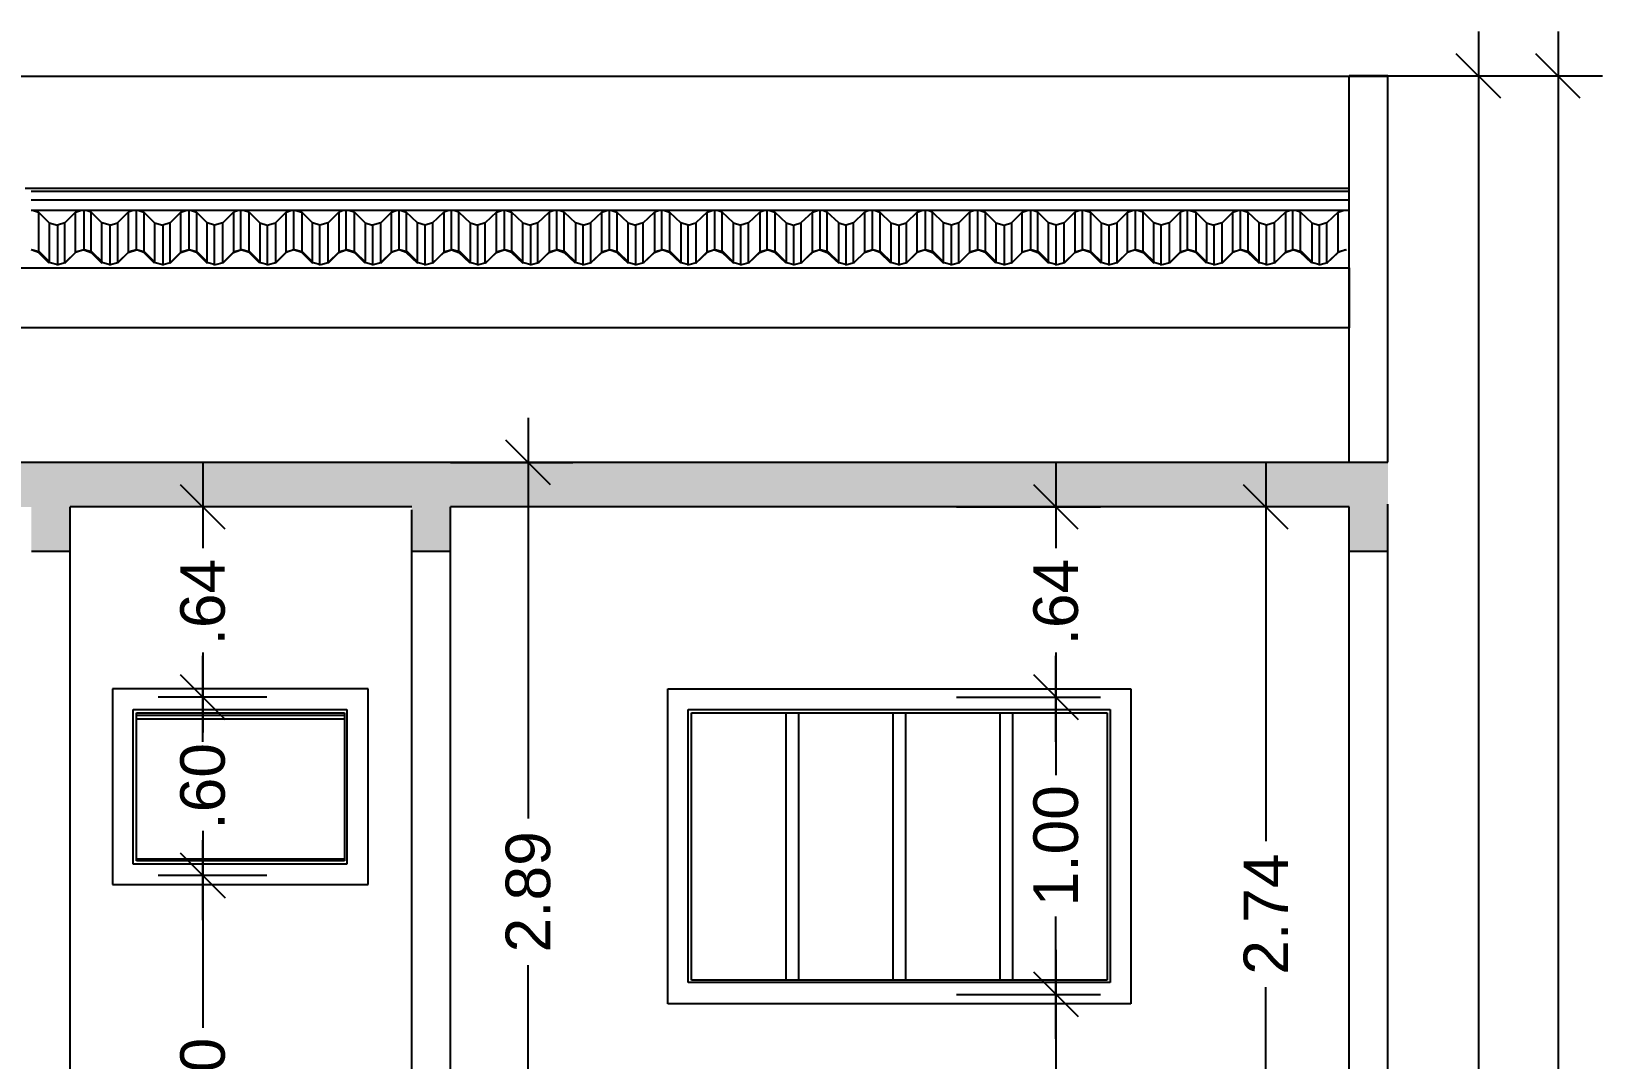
# Model space of a CAD drawing. Extents: x -120 to 1117, y 5 to 675.
# Drawn here: x 118.31 to 123.6, y 95.09 to 98.54 of the extents above; entities that cross this region are included whole.
import ezdxf

# ---------------------------------------------------------------- set-up
doc = ezdxf.new("R2010")
doc.units = 0
doc.header["$MEASUREMENT"] = 0
doc.layers.get('0').update_dxf_attribs({"linetype": 'CONTINUOUS'})
doc.layers.get('DEFPOINTS').update_dxf_attribs({"linetype": 'CONTINUOUS'})
for name, color, linetype in [('cota', 1, 'CONTINUOUS'), ('ESTRUT', 7, 'CONTINUOUS'), ('LINVISTA', 4, 'CONTINUOUS'), ('MOBIL', 7, 'CONTINUOUS'), ('parede', 2, 'CONTINUOUS')]:
    doc.layers.add(name, color=color, linetype=linetype)
doc.styles.get("Standard").update_dxf_attribs({"font": 'arial.ttf'})
doc.dimstyles.new('cotass', dxfattribs={"dimtxt": 0.15, "dimasz": 0.15, "dimexe": 0.15, "dimexo": 0, "dimgap": 0.05, "dimtad": 0, "dimzin": 4, "dimdsep": 46, "dimtxsty": 'Standard', "dimblk": 'OBLIQUE', "dimcen": 0, "dimdle": 0.15, "dimclrd": 256, "dimclrt": 4, "dimadec": 0, "dimazin": 1, "dimtfac": 1, "dimtix": 1, "dimtofl": 0, "dimtmove": 0, "dimatfit": 3, "dimldrblk": 'OPEN30', "dimfxl": 0, "dimtolj": 1, "dimtzin": 0, "dimlwd": -1, "dimarcsym": 0})

# ---------------------------------------------------------------- blocks, each defined once
blk = doc.blocks.new('_Oblique')
at = {"color": 0, "linetype": 'ByBlock', "lineweight": -2}
blk.add_line((-0.5, -0.5), (0.5, 0.5), dxfattribs=at)
blk = doc.blocks.new('*D715')
at = {"layer": 'cota', "transparency": 16777216}
for p, q in [((122.4664, 97.0922), (122.4664, 95.818)), ((122.4664, 94.0522), (122.4664, 95.3264))]:
    blk.add_line(p, q, dxfattribs=at)
at = {"layer": 'cota', "color": 0, "lineweight": -2, "transparency": 16777216}
for p, q in [((122.7473, 96.9422), (122.3164, 96.9422)), ((122.7473, 94.2022), (122.3164, 94.2022))]:
    blk.add_line(p, q, dxfattribs=at)
at = {"layer": 'DEFPOINTS', "color": 0, "transparency": 16777216}
for p in [(122.4664, 96.9422), (122.7473, 96.9422), (122.7473, 94.2022)]:
    blk.add_point(p, dxfattribs=at)
at = {"layer": 'cota', "transparency": 16777216, "xscale": 0.15, "yscale": 0.15, "zscale": 0.15}
for p, rotation in [((122.4664, 96.9422), 90), ((122.4664, 94.2022), 270)]:
    blk.add_blockref('_Oblique', p, dxfattribs=dict(at, rotation=rotation))
at = {"layer": 'cota', "color": 4, "transparency": 16777216, "insert": (122.4664, 95.5722), "char_height": 0.15, "attachment_point": 5, "rotation": 90}
blk.add_mtext('\\A1;2.74', dxfattribs=at)
blk = doc.blocks.new('_Open30')
at = {"color": 0, "linetype": 'ByBlock', "lineweight": -2}
for p, q in [((-1, 0.268), (0, 0)), ((0, 0), (-1, -0.268)), ((0, 0), (-1, 0))]:
    blk.add_line(p, q, dxfattribs=at)
blk = doc.blocks.new('*D716')
at = {"layer": 'cota', "transparency": 16777216}
for p, q in [((121.7601, 95.4522), (121.7601, 94.9897)), ((121.7601, 94.0522), (121.7601, 94.5147))]:
    blk.add_line(p, q, dxfattribs=at)
at = {"layer": 'cota', "color": 0, "lineweight": -2, "transparency": 16777216}
for p, q in [((121.4252, 95.3022), (121.9101, 95.3022)), ((121.4252, 94.2022), (121.9101, 94.2022))]:
    blk.add_line(p, q, dxfattribs=at)
at = {"layer": 'DEFPOINTS', "color": 0, "transparency": 16777216}
for p in [(121.4252, 95.3022), (121.7601, 95.3022), (121.4252, 94.2022)]:
    blk.add_point(p, dxfattribs=at)
at = {"layer": 'cota', "transparency": 16777216, "xscale": 0.15, "yscale": 0.15, "zscale": 0.15}
for p, rotation in [((121.7601, 95.3022), 90), ((121.7601, 94.2022), 270)]:
    blk.add_blockref('_Oblique', p, dxfattribs=dict(at, rotation=rotation))
at = {"layer": 'cota', "color": 4, "transparency": 16777216, "insert": (121.7601, 94.7522), "char_height": 0.15, "attachment_point": 5, "rotation": 90}
blk.add_mtext('\\A1;1.10', dxfattribs=at)
blk = doc.blocks.new('*D717')
at = {"layer": 'cota', "transparency": 16777216}
for p, q in [((121.7601, 96.4522), (121.7601, 96.0397)), ((121.7601, 95.1522), (121.7601, 95.5647))]:
    blk.add_line(p, q, dxfattribs=at)
at = {"layer": 'cota', "color": 0, "lineweight": -2, "transparency": 16777216}
for p, q in [((121.4252, 96.3022), (121.9101, 96.3022)), ((121.4252, 95.3022), (121.9101, 95.3022))]:
    blk.add_line(p, q, dxfattribs=at)
at = {"layer": 'DEFPOINTS', "color": 0, "transparency": 16777216}
for p in [(121.4252, 96.3022), (121.7601, 96.3022), (121.4252, 95.3022)]:
    blk.add_point(p, dxfattribs=at)
at = {"layer": 'cota', "transparency": 16777216, "xscale": 0.15, "yscale": 0.15, "zscale": 0.15}
for p, rotation in [((121.7601, 96.3022), 90), ((121.7601, 95.3022), 270)]:
    blk.add_blockref('_Oblique', p, dxfattribs=dict(at, rotation=rotation))
at = {"layer": 'cota', "color": 4, "transparency": 16777216, "insert": (121.7601, 95.8022), "char_height": 0.15, "attachment_point": 5, "rotation": 90}
blk.add_mtext('\\A1;1.00', dxfattribs=at)
blk = doc.blocks.new('*D718')
at = {"layer": 'cota', "transparency": 16777216}
for p, q in [((121.7601, 97.0922), (121.7601, 96.8032)), ((121.7601, 96.1522), (121.7601, 96.4411))]:
    blk.add_line(p, q, dxfattribs=at)
at = {"layer": 'cota', "color": 0, "lineweight": -2, "transparency": 16777216}
for p, q in [((121.4252, 96.9422), (121.9101, 96.9422)), ((121.4252, 96.3022), (121.9101, 96.3022))]:
    blk.add_line(p, q, dxfattribs=at)
at = {"layer": 'DEFPOINTS', "color": 0, "transparency": 16777216}
for p in [(121.4252, 96.9422), (121.7601, 96.9422), (121.4252, 96.3022)]:
    blk.add_point(p, dxfattribs=at)
at = {"layer": 'cota', "transparency": 16777216, "xscale": 0.15, "yscale": 0.15, "zscale": 0.15}
for p, rotation in [((121.7601, 96.9422), 90), ((121.7601, 96.3022), 270)]:
    blk.add_blockref('_Oblique', p, dxfattribs=dict(at, rotation=rotation))
at = {"layer": 'cota', "color": 4, "transparency": 16777216, "insert": (121.7601, 96.6222), "char_height": 0.15, "attachment_point": 5, "rotation": 90}
blk.add_mtext('\\A1;.64', dxfattribs=at)
blk = doc.blocks.new('*D719')
at = {"layer": 'cota', "transparency": 16777216}
for p, q in [((119.9842, 97.2422), (119.9842, 95.8934)), ((119.9842, 94.0522), (119.9842, 95.4009))]:
    blk.add_line(p, q, dxfattribs=at)
at = {"layer": 'cota', "color": 0, "lineweight": -2, "transparency": 16777216}
for p, q in [((119.7223, 97.0922), (120.1342, 97.0922)), ((119.7223, 94.2022), (120.1342, 94.2022))]:
    blk.add_line(p, q, dxfattribs=at)
at = {"layer": 'DEFPOINTS', "color": 0, "transparency": 16777216}
for p in [(119.7223, 97.0922), (119.9842, 97.0922), (119.7223, 94.2022)]:
    blk.add_point(p, dxfattribs=at)
at = {"layer": 'cota', "transparency": 16777216, "xscale": 0.15, "yscale": 0.15, "zscale": 0.15}
for p, rotation in [((119.9842, 97.0922), 90), ((119.9842, 94.2022), 270)]:
    blk.add_blockref('_Oblique', p, dxfattribs=dict(at, rotation=rotation))
at = {"layer": 'cota', "color": 4, "transparency": 16777216, "insert": (119.9842, 95.6472), "char_height": 0.15, "attachment_point": 5, "rotation": 90}
blk.add_mtext('\\A1;2.89', dxfattribs=at)
blk = doc.blocks.new('*D720')
at = {"layer": 'cota', "transparency": 16777216}
for p, q in [((118.8891, 95.8522), (118.8891, 95.1897)), ((118.8891, 94.0522), (118.8891, 94.7147))]:
    blk.add_line(p, q, dxfattribs=at)
at = {"layer": 'cota', "color": 0, "lineweight": -2, "transparency": 16777216}
for p, q in [((119.1044, 95.7022), (118.7391, 95.7022)), ((119.1044, 94.2022), (118.7391, 94.2022))]:
    blk.add_line(p, q, dxfattribs=at)
at = {"layer": 'DEFPOINTS', "color": 0, "transparency": 16777216}
for p in [(118.8891, 95.7022), (119.1044, 95.7022), (119.1044, 94.2022)]:
    blk.add_point(p, dxfattribs=at)
at = {"layer": 'cota', "transparency": 16777216, "xscale": 0.15, "yscale": 0.15, "zscale": 0.15}
for p, rotation in [((118.8891, 95.7022), 90), ((118.8891, 94.2022), 270)]:
    blk.add_blockref('_Oblique', p, dxfattribs=dict(at, rotation=rotation))
at = {"layer": 'cota', "color": 4, "transparency": 16777216, "insert": (118.8891, 94.9522), "char_height": 0.15, "attachment_point": 5, "rotation": 90}
blk.add_mtext('\\A1;1.50', dxfattribs=at)
blk = doc.blocks.new('*D721')
at = {"layer": 'cota', "transparency": 16777216}
for p, q in [((118.8891, 96.4522), (118.8891, 96.1833)), ((118.8891, 95.5522), (118.8891, 95.8211))]:
    blk.add_line(p, q, dxfattribs=at)
at = {"layer": 'cota', "color": 0, "lineweight": -2, "transparency": 16777216}
for p, q in [((119.1044, 96.3022), (118.7391, 96.3022)), ((119.1044, 95.7022), (118.7391, 95.7022))]:
    blk.add_line(p, q, dxfattribs=at)
at = {"layer": 'DEFPOINTS', "color": 0, "transparency": 16777216}
for p in [(118.8891, 96.3022), (119.1044, 96.3022), (119.1044, 95.7022)]:
    blk.add_point(p, dxfattribs=at)
at = {"layer": 'cota', "transparency": 16777216, "xscale": 0.15, "yscale": 0.15, "zscale": 0.15}
for p, rotation in [((118.8891, 96.3022), 90), ((118.8891, 95.7022), 270)]:
    blk.add_blockref('_Oblique', p, dxfattribs=dict(at, rotation=rotation))
at = {"layer": 'cota', "color": 4, "transparency": 16777216, "insert": (118.8891, 96.0022), "char_height": 0.15, "attachment_point": 5, "rotation": 90}
blk.add_mtext('\\A1;.60', dxfattribs=at)
blk = doc.blocks.new('*D722')
at = {"layer": 'cota', "transparency": 16777216}
for p, q in [((118.8891, 97.0922), (118.8891, 96.8032)), ((118.8891, 96.1522), (118.8891, 96.4411))]:
    blk.add_line(p, q, dxfattribs=at)
at = {"layer": 'cota', "color": 0, "lineweight": -2, "transparency": 16777216}
for p, q in [((119.1044, 96.9422), (118.7391, 96.9422)), ((119.1044, 96.3022), (118.7391, 96.3022))]:
    blk.add_line(p, q, dxfattribs=at)
at = {"layer": 'DEFPOINTS', "color": 0, "transparency": 16777216}
for p in [(118.8891, 96.9422), (119.1044, 96.9422), (119.1044, 96.3022)]:
    blk.add_point(p, dxfattribs=at)
at = {"layer": 'cota', "transparency": 16777216, "xscale": 0.15, "yscale": 0.15, "zscale": 0.15}
for p, rotation in [((118.8891, 96.9422), 90), ((118.8891, 96.3022), 270)]:
    blk.add_blockref('_Oblique', p, dxfattribs=dict(at, rotation=rotation))
at = {"layer": 'cota', "color": 4, "transparency": 16777216, "insert": (118.8891, 96.6222), "char_height": 0.15, "attachment_point": 5, "rotation": 90}
blk.add_mtext('\\A1;.64', dxfattribs=at)
blk = doc.blocks.new('*D749')
at = {"layer": 'cota', "transparency": 16777216}
for p, q in [((123.1819, 98.5425), (123.1819, 92.2583)), ((123.1819, 85.3822), (123.1819, 91.6664))]:
    blk.add_line(p, q, dxfattribs=at)
at = {"layer": 'cota', "color": 0, "lineweight": -2, "transparency": 16777216}
for p, q in [((122.8773, 98.3925), (123.3319, 98.3925)), ((122.8773, 85.5322), (123.3319, 85.5322))]:
    blk.add_line(p, q, dxfattribs=at)
at = {"layer": 'DEFPOINTS', "color": 0, "transparency": 16777216}
for p in [(122.8773, 98.3925), (123.1819, 98.3925), (122.8773, 85.5322)]:
    blk.add_point(p, dxfattribs=at)
at = {"layer": 'cota', "transparency": 16777216, "xscale": 0.15, "yscale": 0.15, "zscale": 0.15}
for p, rotation in [((123.1819, 98.3925), 90), ((123.1819, 85.5322), 270)]:
    blk.add_blockref('_Oblique', p, dxfattribs=dict(at, rotation=rotation))
at = {"layer": 'cota', "color": 4, "transparency": 16777216, "insert": (123.1819, 91.9623), "char_height": 0.15, "attachment_point": 5, "rotation": 90}
blk.add_mtext('\\A1;12.86', dxfattribs=at)
blk = doc.blocks.new('*D750')
at = {"layer": 'cota', "transparency": 16777216}
for p, q in [((123.4496, 98.5425), (123.4496, 91.6485)), ((123.4496, 84.1622), (123.4496, 91.0561))]:
    blk.add_line(p, q, dxfattribs=at)
at = {"layer": 'cota', "color": 0, "lineweight": -2, "transparency": 16777216}
for p, q in [((122.8773, 98.3925), (123.5996, 98.3925)), ((122.8773, 84.3122), (123.5996, 84.3122))]:
    blk.add_line(p, q, dxfattribs=at)
at = {"layer": 'DEFPOINTS', "color": 0, "transparency": 16777216}
for p in [(122.8773, 98.3925), (123.4496, 98.3925), (122.8773, 84.3122)]:
    blk.add_point(p, dxfattribs=at)
at = {"layer": 'cota', "transparency": 16777216, "xscale": 0.15, "yscale": 0.15, "zscale": 0.15}
for p, rotation in [((123.4496, 98.3925), 90), ((123.4496, 84.3122), 270)]:
    blk.add_blockref('_Oblique', p, dxfattribs=dict(at, rotation=rotation))
at = {"layer": 'cota', "color": 4, "transparency": 16777216, "insert": (123.4496, 91.3523), "char_height": 0.15, "attachment_point": 5, "rotation": 90}
blk.add_mtext('\\A1;14.08', dxfattribs=at)

msp = doc.modelspace()

# ---------------------------------------------------------------- hatches: boundary and pattern name
at = {"layer": 'LINVISTA'}
h = msp.add_hatch(dxfattribs=at)
h.set_pattern_fill('CONCRETO', color=256, style=0)
h.set_pattern_definition([(45, (89.25, 64.55), (0, 1.000005), [0.14142, -0.28285, 0.07071, -0.42426, 0.14142, -0.3535536]), (135, (89.9, 64.6), (-1.000005, 0), [0.141421, -0.21213, 0.07071, -0.35355, 0.141421, -0.4949816]), (63.435, (89.1, 64.4), (5e-11, 1), [0.1118, -0.4472, 0.1118, -0.447234]), (116.565, (89.1, 64.4), (-4e-10, 1), [0.1118, -0.4472, 0.1118, -0.447234]), (0, (89.1, 64.5), (0, 1), [0.05, -0.4, 0.1, -0.4, 0.05]), (0, (89.1, 64.65), (0, 1), [-0.15, 0.1, -0.4, 0, -0.35, 0]), (0, (89.1, 64.7), (0, 1), [-0.4, 0, -0.3, 0.1, -0.2, 0]), (0, (89.1, 64.85), (0, 1), [-0.2, 0, -0.25, 0.1, -0.45, 0]), (0, (89.1, 65), (0, 1), [-0.2, 0.1, -0.4, 0.1, -0.2, 0]), (0, (89.1, 65.25), (0, 1), [-0.15, 0.1, -0.2, 0, -0.55, 0]), (0, (89.1, 65.3), (0, 1), [-0.2, 0, -0.6, 0.1, -0.1, 0]), (90, (89.15, 64.6), (-1, 6e-17), [-0.3, 0, -0.3, 0, -0.4, 0]), (90, (89.25, 64.4), (-1, 6e-17), [-0.15, 0.1, -0.4, 0, -0.35, 0]), (90, (89.35, 64.4), (-1, 6e-17), [-0.4, 0, -0.35, 0.1, -0.15, 0]), (90, (89.9, 64.4), (-1, 6e-17), [-0.2, 0.1, -0.5, 0.1, -0.1, 0]), (90, (89.2, 64.5), (-1, 6e-17), [-0.3, 0, -0.35, 0, -0.35, 0]), (90, (89.3, 64.5), (-1, 6e-17), [-0.25, 0, -0.55, 0, -0.2, 0]), (90, (89.4, 64.55), (-1, 6e-17), [-0.5, 0, -0.15, 0, -0.35, 0]), (90, (89.45, 64.45), (-1, 6e-17), [-0.45, 0, -0.2, 0, -0.25, 0]), (90, (89.55, 64.6), (-1, 6e-17), [-0.4, 0, -0.15, 0, -0.4, 0]), (90, (89.6, 64.65), (-1, 6e-17), [-0.45, 0, -0.2, 0, -0.35, 0]), (90, (89.65, 64.4), (-1, 6e-17), [-0.6, 0, -0.25, 0, -0.15, 0]), (90, (89.7, 64.55), (-1, 6e-17), [-0.2, 0, -0.4, 0, -0.4, 0]), (90, (89.75, 64.5), (-1, 6e-17), [-0.45, 0, -0.25, 0, -0.3, 0]), (90, (89.8, 64.45), (-1, 6e-17), [-0.4, 0, -0.3, 0, -0.3, 0]), (90, (89.9, 64.5), (-1, 6e-17), [-0.3, 0, -0.3, 0, -0.4, 0]), (90, (90, 64.55), (-1, 6e-17), [-0.4, 0, -0.2, 0, -0.4, 0]), (90, (90.05, 64.6), (-1, 6e-17), [-0.15, 0, -0.6, 0, -0.25, 0])])
h.paths.add_polyline_path([(122.8773, 97.0922), (105.0073, 97.0922), (105.0073, 96.7922), (105.1373, 96.7922), (105.1373, 96.9422), (108.1623, 96.9422), (108.1623, 96.7922), (108.2923, 96.7922), (108.2923, 96.9422), (109.4423, 96.9422), (109.4423, 96.7922), (109.5723, 96.7922), (109.5723, 96.9422), (112.0724, 96.9422), (112.0724, 96.7922), (112.2024, 96.7922), (112.2024, 96.9422), (113.3023, 96.9422), (113.3023, 96.7922), (113.4323, 96.7922), (113.4323, 96.9422), (116.0323, 96.9422), (116.0323, 96.7922), (116.1623, 96.7922), (116.1623, 96.9422), (118.3123, 96.9422), (118.3123, 96.7922), (118.4423, 96.7922), (118.4423, 96.9422), (119.5923, 96.9422), (119.5923, 96.7922), (119.7223, 96.7922), (119.7223, 96.9422), (122.7473, 96.9422), (122.7473, 96.7922), (122.8773, 96.7922)])

# ---------------------------------------------------------------- linework, layer by layer
at = {"layer": 'ESTRUT'}
msp.add_lwpolyline([(110.9557, 97.5454), (105.1373, 97.5454), (105.1373, 97.7464), (122.7473, 97.7464), (122.7473, 97.5454), (110.9557, 97.5454)], dxfattribs=at)
at = {"layer": 'LINVISTA'}
for p, q in [((105.0069, 98.3915), (122.8759, 98.3915)), ((118.2917, 98.015), (122.7458, 98.015)), ((122.7458, 98.004), (118.3111, 98.004)), ((118.3111, 97.9763), (122.7458, 97.9763)), ((122.7458, 97.9403), (118.3111, 97.9403)), ((118.3194, 97.9403), (118.336, 97.9348)), ((118.336, 97.9348), (118.336, 97.7991)), ((118.336, 97.9348), (118.372, 97.8988)), ((118.4606, 97.9348), (118.4246, 97.8988)), ((118.4606, 97.9348), (118.4772, 97.9403)), ((118.4606, 97.7991), (118.4606, 97.9348)), ((118.4882, 97.9403), (118.4882, 97.8074)), ((118.5132, 97.9348), (118.4965, 97.9403)), ((118.5132, 97.7991), (118.5132, 97.9348)), ((118.5491, 97.8988), (118.5132, 97.9348)), ((118.6017, 97.8988), (118.6377, 97.9348)), ((118.6543, 97.9403), (118.6377, 97.9348)), ((118.6377, 97.9348), (118.6377, 97.7991)), ((118.6654, 97.8074), (118.6654, 97.9403)), ((118.6737, 97.9403), (118.6903, 97.9348)), ((118.6903, 97.9348), (118.6903, 97.7991)), ((118.6903, 97.9348), (118.7263, 97.8988)), ((118.8149, 97.9348), (118.7789, 97.8988)), ((118.8149, 97.9348), (118.8315, 97.9403)), ((118.8149, 97.7991), (118.8149, 97.9348)), ((118.8426, 97.9403), (118.8426, 97.8074)), ((118.8509, 97.9403), (118.8675, 97.9348)), ((118.8675, 97.9348), (118.8675, 97.7991)), ((118.9035, 97.8988), (118.8675, 97.9348)), ((118.9561, 97.8988), (118.9921, 97.9348)), ((119.0087, 97.9403), (118.9921, 97.9348)), ((118.9921, 97.9348), (118.9921, 97.7991)), ((119.017, 97.8074), (119.017, 97.9403)), ((119.0447, 97.9348), (119.0253, 97.9403)), ((119.0447, 97.7991), (119.0447, 97.9348)), ((119.0447, 97.9348), (119.0806, 97.8988)), ((119.1692, 97.9348), (119.1332, 97.8988)), ((119.1692, 97.9348), (119.1858, 97.9403)), ((119.1692, 97.7991), (119.1692, 97.9348)), ((119.1941, 97.9403), (119.1941, 97.8074)), ((119.2024, 97.9403), (119.2218, 97.9348)), ((119.2218, 97.9348), (119.2218, 97.7991)), ((119.2578, 97.8988), (119.2218, 97.9348)), ((119.3104, 97.8988), (119.3464, 97.9348)), ((119.363, 97.9403), (119.3464, 97.9348)), ((119.3464, 97.9348), (119.3464, 97.7991)), ((119.3713, 97.8074), (119.3713, 97.9403)), ((119.399, 97.9348), (119.3796, 97.9403)), ((119.399, 97.7991), (119.399, 97.9348)), ((119.399, 97.9348), (119.435, 97.8988)), ((119.5236, 97.9348), (119.4876, 97.8988)), ((119.5236, 97.9348), (119.5402, 97.9403)), ((119.5236, 97.7991), (119.5236, 97.9348)), ((119.5485, 97.9403), (119.5485, 97.8074)), ((119.5568, 97.9403), (119.5734, 97.9348)), ((119.5734, 97.9348), (119.5734, 97.7991)), ((119.6121, 97.8988), (119.5734, 97.9348)), ((119.662, 97.8988), (119.7007, 97.9348)), ((119.7173, 97.9403), (119.7007, 97.9348)), ((119.7007, 97.9348), (119.7007, 97.7991)), ((119.7256, 97.8074), (119.7256, 97.9403)), ((119.7506, 97.9348), (119.7339, 97.9403)), ((119.7506, 97.7991), (119.7506, 97.9348)), ((119.7506, 97.9348), (119.7893, 97.8988)), ((119.8779, 97.9348), (119.8391, 97.8988)), ((119.8779, 97.9348), (119.8945, 97.9403)), ((119.8779, 97.7991), (119.8779, 97.9348)), ((119.9028, 97.9403), (119.9028, 97.8074)), ((119.9111, 97.9403), (119.9277, 97.9348)), ((119.9277, 97.9348), (119.9277, 97.7991)), ((119.9665, 97.8988), (119.9277, 97.9348)), ((120.0163, 97.8988), (120.0551, 97.9348)), ((120.0717, 97.9403), (120.0551, 97.9348)), ((120.0551, 97.9348), (120.0551, 97.7991)), ((120.08, 97.8074), (120.08, 97.9403)), ((120.1049, 97.9348), (120.0883, 97.9403)), ((120.1049, 97.7991), (120.1049, 97.9348)), ((120.1049, 97.9348), (120.1436, 97.8988)), ((120.2322, 97.9348), (120.1935, 97.8988)), ((120.2322, 97.9348), (120.2488, 97.9403)), ((120.2322, 97.7991), (120.2322, 97.9348)), ((120.2571, 97.9403), (120.2571, 97.8074)), ((120.2654, 97.9403), (120.2821, 97.9348)), ((120.2821, 97.9348), (120.2821, 97.7991)), ((120.3208, 97.8988), (120.2821, 97.9348)), ((120.3706, 97.8988), (120.4094, 97.9348)), ((120.426, 97.9403), (120.4094, 97.9348)), ((120.4094, 97.9348), (120.4094, 97.7991)), ((120.4343, 97.8074), (120.4343, 97.9403)), ((120.4426, 97.9403), (120.4592, 97.9348)), ((120.4592, 97.9348), (120.4592, 97.7991)), ((120.4592, 97.9348), (120.498, 97.8988)), ((120.5866, 97.9348), (120.5478, 97.8988)), ((120.5866, 97.9348), (120.6032, 97.9403)), ((120.5866, 97.7991), (120.5866, 97.9348)), ((120.6115, 97.9403), (120.6115, 97.8074)), ((120.6364, 97.9348), (120.6198, 97.9403)), ((120.6364, 97.7991), (120.6364, 97.9348)), ((120.6751, 97.8988), (120.6364, 97.9348)), ((120.725, 97.8988), (120.7637, 97.9348)), ((120.7803, 97.9403), (120.7637, 97.9348)), ((120.7637, 97.9348), (120.7637, 97.7991)), ((120.7886, 97.8074), (120.7886, 97.9403)), ((120.797, 97.9403), (120.8136, 97.9348)), ((120.8136, 97.9348), (120.8136, 97.7991)), ((120.8136, 97.9348), (120.8523, 97.8988)), ((120.9409, 97.9348), (120.9021, 97.8988)), ((120.9409, 97.9348), (120.9575, 97.9403)), ((120.9409, 97.7991), (120.9409, 97.9348)), ((120.9658, 97.9403), (120.9658, 97.8074)), ((120.9907, 97.9348), (120.9741, 97.9403)), ((120.9907, 97.7991), (120.9907, 97.9348)), ((121.0295, 97.8988), (120.9907, 97.9348)), ((121.0793, 97.8988), (121.1153, 97.9348)), ((121.1319, 97.9403), (121.1153, 97.9348)), ((121.1153, 97.9348), (121.1153, 97.7991)), ((121.143, 97.8074), (121.143, 97.9403)), ((121.1513, 97.9403), (121.1679, 97.9348)), ((121.1679, 97.9348), (121.1679, 97.7991)), ((121.1679, 97.9348), (121.2039, 97.8988)), ((121.2925, 97.9348), (121.2565, 97.8988)), ((121.2925, 97.9348), (121.3091, 97.9403)), ((121.2925, 97.7991), (121.2925, 97.9348)), ((121.3202, 97.9403), (121.3202, 97.8074)), ((121.3451, 97.9348), (121.3285, 97.9403)), ((121.3451, 97.7991), (121.3451, 97.9348)), ((121.3811, 97.8988), (121.3451, 97.9348)), ((121.4336, 97.8988), (121.4696, 97.9348)), ((121.4862, 97.9403), (121.4696, 97.9348)), ((121.4696, 97.9348), (121.4696, 97.7991)), ((121.4973, 97.8074), (121.4973, 97.9403)), ((121.5056, 97.9403), (121.5222, 97.9348)), ((121.5222, 97.9348), (121.5222, 97.7991)), ((121.5222, 97.9348), (121.5582, 97.8988)), ((121.6468, 97.9348), (121.6108, 97.8988)), ((121.6468, 97.9348), (121.6634, 97.9403)), ((121.6468, 97.7991), (121.6468, 97.9348)), ((121.6745, 97.9403), (121.6745, 97.8074)), ((121.6994, 97.9348), (121.6828, 97.9403)), ((121.6994, 97.7991), (121.6994, 97.9348)), ((121.7354, 97.8988), (121.6994, 97.9348)), ((121.788, 97.8988), (121.824, 97.9348)), ((121.8406, 97.9403), (121.824, 97.9348)), ((121.824, 97.9348), (121.824, 97.7991)), ((121.8489, 97.8074), (121.8489, 97.9403)), ((121.8572, 97.9403), (121.8766, 97.9348)), ((121.8766, 97.9348), (121.8766, 97.7991)), ((121.8766, 97.9348), (121.9126, 97.8988)), ((122.0011, 97.9348), (121.9652, 97.8988)), ((122.0011, 97.9348), (122.0177, 97.9403)), ((122.0011, 97.7991), (122.0011, 97.9348)), ((122.0261, 97.9403), (122.0261, 97.8074)), ((122.0537, 97.9348), (122.0344, 97.9403)), ((122.0537, 97.7991), (122.0537, 97.9348)), ((122.0897, 97.8988), (122.0537, 97.9348)), ((122.1423, 97.8988), (122.1783, 97.9348)), ((122.1949, 97.9403), (122.1783, 97.9348)), ((122.1783, 97.9348), (122.1783, 97.7991)), ((122.2032, 97.8074), (122.2032, 97.9403)), ((122.2115, 97.9403), (122.2309, 97.9348)), ((122.2309, 97.9348), (122.2309, 97.7991)), ((122.2309, 97.9348), (122.2669, 97.8988)), ((122.3555, 97.9348), (122.3195, 97.8988)), ((122.3555, 97.9348), (122.3721, 97.9403)), ((122.3555, 97.7991), (122.3555, 97.9348)), ((122.3804, 97.9403), (122.3804, 97.8074)), ((122.3887, 97.9403), (122.4053, 97.9348)), ((122.4053, 97.9348), (122.4053, 97.7991)), ((122.4441, 97.8988), (122.4053, 97.9348)), ((122.4939, 97.8988), (122.5326, 97.9348)), ((122.5493, 97.9403), (122.5326, 97.9348)), ((122.5326, 97.9348), (122.5326, 97.7991)), ((122.5576, 97.8074), (122.5576, 97.9403)), ((122.5825, 97.9348), (122.5659, 97.9403)), ((122.5825, 97.7991), (122.5825, 97.9348)), ((122.5825, 97.9348), (122.6212, 97.8988)), ((122.7098, 97.9348), (122.6711, 97.8988)), ((122.7098, 97.9348), (122.7264, 97.9403)), ((122.7098, 97.7991), (122.7098, 97.9348)), ((118.372, 97.8988), (118.372, 97.7631)), ((118.372, 97.8988), (118.3997, 97.8905)), ((118.4246, 97.8988), (118.3997, 97.8905)), ((118.3997, 97.8905), (118.3997, 97.7548)), ((118.4246, 97.7631), (118.4246, 97.8988)), ((118.5491, 97.7631), (118.5491, 97.8988)), ((118.5768, 97.8905), (118.5491, 97.8988)), ((118.5768, 97.8905), (118.6017, 97.8988)), ((118.5768, 97.7548), (118.5768, 97.8905)), ((118.6017, 97.8988), (118.6017, 97.7631)), ((118.7263, 97.8988), (118.754, 97.8905)), ((118.7263, 97.8988), (118.7263, 97.7631)), ((118.7789, 97.8988), (118.754, 97.8905)), ((118.754, 97.8905), (118.754, 97.7548)), ((118.7789, 97.7631), (118.7789, 97.8988)), ((118.9035, 97.7631), (118.9035, 97.8988)), ((118.9284, 97.8905), (118.9035, 97.8988)), ((118.9561, 97.8988), (118.9284, 97.8905)), ((118.9284, 97.7548), (118.9284, 97.8905)), ((118.9561, 97.7631), (118.9561, 97.8988)), ((119.0806, 97.8988), (119.0806, 97.7631)), ((119.0806, 97.8988), (119.1056, 97.8905)), ((119.1056, 97.8905), (119.1332, 97.8988)), ((119.1056, 97.8905), (119.1056, 97.7548)), ((119.1332, 97.8988), (119.1332, 97.7631)), ((119.2578, 97.7631), (119.2578, 97.8988)), ((119.2827, 97.8905), (119.2578, 97.8988)), ((119.3104, 97.8988), (119.2827, 97.8905)), ((119.2827, 97.7548), (119.2827, 97.8905)), ((119.3104, 97.7631), (119.3104, 97.8988)), ((119.435, 97.8988), (119.4599, 97.8905)), ((119.435, 97.8988), (119.435, 97.7631)), ((119.4876, 97.8988), (119.4599, 97.8905)), ((119.4599, 97.8905), (119.4599, 97.7548)), ((119.4876, 97.7631), (119.4876, 97.8988)), ((119.6121, 97.7631), (119.6121, 97.8988)), ((119.6371, 97.8905), (119.6121, 97.8988)), ((119.662, 97.8988), (119.6371, 97.8905)), ((119.6371, 97.7548), (119.6371, 97.8905)), ((119.662, 97.8988), (119.662, 97.7631)), ((119.7893, 97.8988), (119.8142, 97.8905)), ((119.7893, 97.8988), (119.7893, 97.7631)), ((119.8391, 97.8988), (119.8142, 97.8905)), ((119.8142, 97.7548), (119.8142, 97.8905)), ((119.8391, 97.7631), (119.8391, 97.8988)), ((119.9665, 97.7631), (119.9665, 97.8988)), ((119.9665, 97.8988), (119.9914, 97.8905)), ((120.0163, 97.8988), (119.9914, 97.8905)), ((119.9914, 97.8905), (119.9914, 97.7548)), ((120.0163, 97.7631), (120.0163, 97.8988)), ((120.1436, 97.8988), (120.1436, 97.7631)), ((120.1686, 97.8905), (120.1436, 97.8988)), ((120.1686, 97.8905), (120.1935, 97.8988)), ((120.1686, 97.7548), (120.1686, 97.8905)), ((120.1935, 97.8988), (120.1935, 97.7631)), ((120.3208, 97.8988), (120.3457, 97.8905)), ((120.3208, 97.7631), (120.3208, 97.8988)), ((120.3706, 97.8988), (120.3457, 97.8905)), ((120.3457, 97.8905), (120.3457, 97.7548)), ((120.3706, 97.7631), (120.3706, 97.8988)), ((120.498, 97.8988), (120.498, 97.7631)), ((120.5229, 97.8905), (120.498, 97.8988)), ((120.5229, 97.8905), (120.5478, 97.8988)), ((120.5229, 97.7548), (120.5229, 97.8905)), ((120.5478, 97.8988), (120.5478, 97.7631)), ((120.6751, 97.8988), (120.7001, 97.8905)), ((120.6751, 97.7631), (120.6751, 97.8988)), ((120.725, 97.8988), (120.7001, 97.8905)), ((120.7001, 97.7548), (120.7001, 97.8905)), ((120.725, 97.7631), (120.725, 97.8988)), ((120.8523, 97.8988), (120.8523, 97.7631)), ((120.8523, 97.8988), (120.8772, 97.8905)), ((120.8772, 97.8905), (120.9021, 97.8988)), ((120.8772, 97.8905), (120.8772, 97.7548)), ((120.9021, 97.8988), (120.9021, 97.7631)), ((121.0295, 97.8988), (121.0544, 97.8905)), ((121.0295, 97.7631), (121.0295, 97.8988)), ((121.0793, 97.8988), (121.0544, 97.8905)), ((121.0544, 97.7548), (121.0544, 97.8905)), ((121.0793, 97.7631), (121.0793, 97.8988)), ((121.2039, 97.8988), (121.2039, 97.7631)), ((121.2039, 97.8988), (121.2316, 97.8905)), ((121.2316, 97.8905), (121.2565, 97.8988)), ((121.2316, 97.8905), (121.2316, 97.7548)), ((121.2565, 97.8988), (121.2565, 97.7631)), ((121.3811, 97.7631), (121.3811, 97.8988)), ((121.4087, 97.8905), (121.3811, 97.8988)), ((121.4336, 97.8988), (121.4087, 97.8905)), ((121.4087, 97.7548), (121.4087, 97.8905)), ((121.4336, 97.7631), (121.4336, 97.8988)), ((121.5582, 97.8988), (121.5582, 97.7631)), ((121.5582, 97.8988), (121.5859, 97.8905)), ((121.5859, 97.8905), (121.6108, 97.8988)), ((121.5859, 97.8905), (121.5859, 97.7548)), ((121.6108, 97.8988), (121.6108, 97.7631)), ((121.7354, 97.7631), (121.7354, 97.8988)), ((121.7603, 97.8905), (121.7354, 97.8988)), ((121.788, 97.8988), (121.7603, 97.8905)), ((121.7603, 97.7548), (121.7603, 97.8905)), ((121.788, 97.7631), (121.788, 97.8988)), ((121.9126, 97.8988), (121.9126, 97.7631)), ((121.9126, 97.8988), (121.9375, 97.8905)), ((121.9375, 97.8905), (121.9652, 97.8988)), ((121.9375, 97.8905), (121.9375, 97.7548)), ((121.9652, 97.8988), (121.9652, 97.7631)), ((122.0897, 97.7631), (122.0897, 97.8988)), ((122.1146, 97.8905), (122.0897, 97.8988)), ((122.1423, 97.8988), (122.1146, 97.8905)), ((122.1146, 97.7548), (122.1146, 97.8905)), ((122.1423, 97.7631), (122.1423, 97.8988)), ((122.2669, 97.8988), (122.2918, 97.8905)), ((122.2669, 97.8988), (122.2669, 97.7631)), ((122.3195, 97.8988), (122.2918, 97.8905)), ((122.2918, 97.8905), (122.2918, 97.7548)), ((122.3195, 97.7631), (122.3195, 97.8988)), ((122.4441, 97.7631), (122.4441, 97.8988)), ((122.469, 97.8905), (122.4441, 97.8988)), ((122.4939, 97.8988), (122.469, 97.8905)), ((122.469, 97.7548), (122.469, 97.8905)), ((122.4939, 97.8988), (122.4939, 97.7631)), ((122.6212, 97.8988), (122.6212, 97.7631)), ((122.6212, 97.8988), (122.6461, 97.8905)), ((122.6711, 97.8988), (122.6461, 97.8905)), ((122.6461, 97.8905), (122.6461, 97.7548)), ((122.6711, 97.7631), (122.6711, 97.8988)), ((118.336, 97.7991), (118.3111, 97.8074)), ((118.372, 97.7631), (118.336, 97.7991)), ((118.4246, 97.7631), (118.4606, 97.7991)), ((118.4882, 97.8074), (118.4606, 97.7991)), ((118.4882, 97.8074), (118.5132, 97.7991)), ((118.5132, 97.7991), (118.5491, 97.7631)), ((118.6377, 97.7991), (118.6017, 97.7631)), ((118.6377, 97.7991), (118.6654, 97.8074)), ((118.6903, 97.7991), (118.6654, 97.8074)), ((118.7263, 97.7631), (118.6903, 97.7991)), ((118.7789, 97.7631), (118.8149, 97.7991)), ((118.8149, 97.7991), (118.8426, 97.8074)), ((118.8675, 97.7991), (118.8426, 97.8074)), ((118.8675, 97.7991), (118.9035, 97.7631)), ((118.9921, 97.7991), (118.9561, 97.7631)), ((118.9921, 97.7991), (119.017, 97.8074)), ((119.0447, 97.7991), (119.017, 97.8074)), ((119.0806, 97.7631), (119.0447, 97.7991)), ((119.1332, 97.7631), (119.1692, 97.7991)), ((119.1941, 97.8074), (119.1692, 97.7991)), ((119.2218, 97.7991), (119.1941, 97.8074)), ((119.2218, 97.7991), (119.2578, 97.7631)), ((119.3464, 97.7991), (119.3104, 97.7631)), ((119.3464, 97.7991), (119.3713, 97.8074)), ((119.3713, 97.8074), (119.399, 97.7991)), ((119.435, 97.7631), (119.399, 97.7991)), ((119.4876, 97.7631), (119.5236, 97.7991)), ((119.5485, 97.8074), (119.5236, 97.7991)), ((119.5734, 97.7991), (119.5485, 97.8074)), ((119.5734, 97.7991), (119.6121, 97.7631)), ((119.7007, 97.7991), (119.662, 97.7631)), ((119.7007, 97.7991), (119.7256, 97.8074)), ((119.7256, 97.8074), (119.7506, 97.7991)), ((119.7893, 97.7631), (119.7506, 97.7991)), ((119.8391, 97.7631), (119.8779, 97.7991)), ((119.8779, 97.7991), (119.9028, 97.8074)), ((119.9277, 97.7991), (119.9028, 97.8074)), ((119.9277, 97.7991), (119.9665, 97.7631)), ((120.0551, 97.7991), (120.0163, 97.7631)), ((120.0551, 97.7991), (120.08, 97.8074)), ((120.08, 97.8074), (120.1049, 97.7991)), ((120.1436, 97.7631), (120.1049, 97.7991)), ((120.1935, 97.7631), (120.2322, 97.7991)), ((120.2322, 97.7991), (120.2571, 97.8074)), ((120.2821, 97.7991), (120.2571, 97.8074)), ((120.2821, 97.7991), (120.3208, 97.7631)), ((120.4094, 97.7991), (120.3706, 97.7631)), ((120.4094, 97.7991), (120.4343, 97.8074)), ((120.4592, 97.7991), (120.4343, 97.8074)), ((120.498, 97.7631), (120.4592, 97.7991)), ((120.5478, 97.7631), (120.5866, 97.7991)), ((120.6115, 97.8074), (120.5866, 97.7991)), ((120.6115, 97.8074), (120.6364, 97.7991)), ((120.6364, 97.7991), (120.6751, 97.7631)), ((120.7637, 97.7991), (120.725, 97.7631)), ((120.7637, 97.7991), (120.7886, 97.8074)), ((120.8136, 97.7991), (120.7886, 97.8074)), ((120.8523, 97.7631), (120.8136, 97.7991)), ((120.9021, 97.7631), (120.9409, 97.7991)), ((120.9658, 97.8074), (120.9409, 97.7991)), ((120.9658, 97.8074), (120.9907, 97.7991)), ((120.9907, 97.7991), (121.0295, 97.7631)), ((121.1153, 97.7991), (121.0793, 97.7631)), ((121.1153, 97.7991), (121.143, 97.8074)), ((121.1679, 97.7991), (121.143, 97.8074)), ((121.2039, 97.7631), (121.1679, 97.7991)), ((121.2565, 97.7631), (121.2925, 97.7991)), ((121.3202, 97.8074), (121.2925, 97.7991)), ((121.3202, 97.8074), (121.3451, 97.7991)), ((121.3451, 97.7991), (121.3811, 97.7631)), ((121.4696, 97.7991), (121.4336, 97.7631)), ((121.4696, 97.7991), (121.4973, 97.8074)), ((121.5222, 97.7991), (121.4973, 97.8074)), ((121.5582, 97.7631), (121.5222, 97.7991)), ((121.6108, 97.7631), (121.6468, 97.7991)), ((121.6745, 97.8074), (121.6468, 97.7991)), ((121.6745, 97.8074), (121.6994, 97.7991)), ((121.6994, 97.7991), (121.7354, 97.7631)), ((121.824, 97.7991), (121.788, 97.7631)), ((121.824, 97.7991), (121.8489, 97.8074)), ((121.8766, 97.7991), (121.8489, 97.8074)), ((121.9126, 97.7631), (121.8766, 97.7991)), ((121.9652, 97.7631), (122.0011, 97.7991)), ((122.0261, 97.8074), (122.0011, 97.7991)), ((122.0261, 97.8074), (122.0537, 97.7991)), ((122.0537, 97.7991), (122.0897, 97.7631)), ((122.1783, 97.7991), (122.1423, 97.7631)), ((122.1783, 97.7991), (122.2032, 97.8074)), ((122.2309, 97.7991), (122.2032, 97.8074)), ((122.2669, 97.7631), (122.2309, 97.7991)), ((122.3195, 97.7631), (122.3555, 97.7991)), ((122.3804, 97.8074), (122.3555, 97.7991)), ((122.4053, 97.7991), (122.3804, 97.8074)), ((122.4053, 97.7991), (122.4441, 97.7631)), ((122.5326, 97.7991), (122.4939, 97.7631)), ((122.5326, 97.7991), (122.5576, 97.8074)), ((122.5825, 97.7991), (122.5576, 97.8074)), ((122.6212, 97.7631), (122.5825, 97.7991)), ((122.6711, 97.7631), (122.7098, 97.7991)), ((122.7347, 97.8074), (122.7098, 97.7991)), ((119.446, 96.3303), (118.5851, 96.3303)), ((118.5851, 96.3303), (118.5851, 95.6714)), ((119.446, 95.6714), (119.446, 96.3303)), ((120.4537, 95.27), (120.4537, 96.3303)), ((120.4537, 96.3303), (122.0122, 96.3303)), ((122.0122, 96.3303), (122.0122, 95.27)), ((118.6543, 95.7406), (118.6543, 96.261)), ((118.6543, 96.261), (119.3741, 96.261)), ((118.6654, 95.7517), (118.6654, 96.25)), ((118.6654, 96.25), (119.3658, 96.25)), ((118.6654, 96.2417), (119.3658, 96.2417)), ((119.3658, 96.25), (119.3658, 95.7517)), ((119.3741, 96.261), (119.3741, 95.7406)), ((120.5229, 95.342), (120.5229, 96.261)), ((120.5229, 96.261), (121.943, 96.261)), ((120.534, 95.3503), (120.534, 96.25)), ((120.534, 96.25), (121.9319, 96.25)), ((120.8523, 95.3503), (120.8523, 96.25)), ((120.8938, 96.25), (120.8938, 95.3503)), ((121.2122, 95.3503), (121.2122, 96.25)), ((121.2537, 96.25), (121.2537, 95.3503)), ((121.5721, 95.3503), (121.5721, 96.25)), ((121.6136, 96.25), (121.6136, 95.3503)), ((121.9319, 96.25), (121.9319, 95.3503)), ((121.943, 96.261), (121.943, 95.342)), ((119.3658, 96.2278), (118.6654, 96.2278)), ((119.3658, 95.7572), (118.6654, 95.7572)), ((119.3741, 95.7406), (118.6543, 95.7406)), ((119.3658, 95.7517), (118.6654, 95.7517)), ((118.5851, 95.6714), (119.446, 95.6714)), ((121.943, 95.342), (120.5229, 95.342)), ((121.9319, 95.3503), (120.534, 95.3503)), ((122.0122, 95.27), (120.4537, 95.27))]:
    msp.add_line(p, q, dxfattribs=at)
at = {"layer": 'MOBIL'}
msp.add_lwpolyline([(118.3123, 97.8091), (118.3379, 97.8022), (118.3753, 97.7647), (118.4008, 97.7579), (118.4264, 97.7647), (118.4638, 97.8022), (118.4893, 97.8091), (118.5149, 97.8022), (118.5523, 97.7647), (118.5778, 97.7579), (118.6034, 97.7647), (118.6408, 97.8022), (118.6663, 97.8091), (118.6919, 97.8022), (118.7293, 97.7647), (118.7548, 97.7579), (118.7804, 97.7647), (118.8178, 97.8022), (118.8433, 97.8091), (118.8689, 97.8022), (118.9063, 97.7647), (118.9318, 97.7579), (118.9574, 97.7647), (118.9948, 97.8022), (119.0203, 97.8091), (119.0459, 97.8022), (119.0833, 97.7647), (119.1088, 97.7579), (119.1344, 97.7647), (119.1718, 97.8022), (119.1973, 97.8091), (119.2229, 97.8022), (119.2603, 97.7647), (119.2858, 97.7579), (119.3114, 97.7647), (119.3488, 97.8022), (119.3743, 97.8091), (119.3999, 97.8022), (119.4373, 97.7647), (119.4628, 97.7579), (119.4884, 97.7647), (119.5258, 97.8022), (119.5513, 97.8091), (119.5769, 97.8022), (119.6143, 97.7647), (119.6398, 97.7579), (119.6654, 97.7647), (119.7028, 97.8022), (119.7283, 97.8091), (119.7539, 97.8022), (119.7913, 97.7647), (119.8168, 97.7579), (119.8424, 97.7647), (119.8798, 97.8022), (119.9053, 97.8091), (119.9309, 97.8022), (119.9683, 97.7647), (119.9938, 97.7579), (120.0194, 97.7647), (120.0568, 97.8022), (120.0823, 97.8091), (120.1079, 97.8022), (120.1453, 97.7647), (120.1708, 97.7579), (120.1964, 97.7647), (120.2338, 97.8022), (120.2593, 97.8091), (120.2849, 97.8022), (120.3223, 97.7647), (120.3478, 97.7579), (120.3734, 97.7647), (120.4108, 97.8022), (120.4363, 97.8091), (120.4619, 97.8022), (120.4993, 97.7647), (120.5248, 97.7579), (120.5504, 97.7647), (120.5878, 97.8022), (120.6133, 97.8091), (120.6389, 97.8022), (120.6763, 97.7647), (120.7018, 97.7579), (120.7274, 97.7647), (120.7648, 97.8022), (120.7903, 97.8091), (120.8159, 97.8022), (120.8533, 97.7647), (120.8788, 97.7579), (120.9044, 97.7647), (120.9418, 97.8022), (120.9673, 97.8091), (120.9929, 97.8022), (121.0303, 97.7647), (121.0558, 97.7579), (121.0814, 97.7647), (121.1188, 97.8022), (121.1443, 97.8091), (121.1699, 97.8022), (121.2073, 97.7647), (121.2328, 97.7579), (121.2584, 97.7647), (121.2958, 97.8022), (121.3213, 97.8091), (121.3469, 97.8022), (121.3843, 97.7647), (121.4098, 97.7579), (121.4354, 97.7647), (121.4728, 97.8022), (121.4983, 97.8091), (121.5239, 97.8022), (121.5613, 97.7647), (121.5868, 97.7579), (121.6124, 97.7647), (121.6498, 97.8022), (121.6753, 97.8091), (121.7009, 97.8022), (121.7383, 97.7647), (121.7638, 97.7579), (121.7894, 97.7647), (121.8268, 97.8022), (121.8523, 97.8091), (121.8779, 97.8022), (121.9153, 97.7647), (121.9408, 97.7579), (121.9664, 97.7647), (122.0038, 97.8022), (122.0293, 97.8091), (122.0549, 97.8022), (122.0923, 97.7647), (122.1178, 97.7579), (122.1434, 97.7647), (122.1808, 97.8022), (122.2063, 97.8091), (122.2319, 97.8022), (122.2693, 97.7647), (122.2948, 97.7579), (122.3204, 97.7647), (122.3578, 97.8022), (122.3833, 97.8091), (122.4089, 97.8022), (122.4463, 97.7647), (122.4718, 97.7579), (122.4974, 97.7647), (122.5348, 97.8022), (122.5603, 97.8091), (122.5859, 97.8022), (122.6233, 97.7647), (122.6488, 97.7579), (122.6744, 97.7647), (122.7118, 97.8022), (122.7373, 97.8091)], dxfattribs=at)
at = {"layer": 'parede'}
for p, q in [((122.8773, 98.3925), (122.7473, 98.3925)), ((122.7473, 97.0925), (122.7473, 98.3925)), ((122.8773, 97.0925), (122.8773, 98.3925)), ((122.8773, 97.0922), (105.0073, 97.0922)), ((118.4423, 97.0922), (118.4423, 97.0925)), ((119.5923, 97.0922), (119.5923, 97.0925)), ((119.7223, 97.0922), (119.7223, 97.0925)), ((122.7473, 97.0922), (122.7473, 97.0925)), ((118.4423, 94.1722), (118.4423, 96.9422)), ((119.5923, 96.9422), (118.4423, 96.9422)), ((119.5923, 94.1722), (119.5923, 96.9322)), ((119.7223, 94.2022), (119.7223, 96.9422)), ((122.7473, 96.9422), (119.7223, 96.9422)), ((122.7473, 94.2022), (122.7473, 96.9422)), ((122.8773, 84.3122), (122.8773, 96.9522)), ((118.4423, 96.7922), (118.3123, 96.7922)), ((119.7223, 96.7922), (119.5923, 96.7922)), ((122.8773, 96.7922), (122.7473, 96.7922))]:
    msp.add_line(p, q, dxfattribs=at)

# ---------------------------------------------------------------- dimensions: what is measured, and where the dimension line sits
at = {"layer": 'cota'}
for base, p1, p2, picture, middle in [((123.1819, 98.3925), (122.8773, 85.5322), (122.8773, 98.3925), '*D749', (123.1819, 91.9623)), ((123.4496, 98.3925), (122.8773, 84.3122), (122.8773, 98.3925), '*D750', (123.4496, 91.3523)), ((119.9842, 97.0922), (119.7223, 94.2022), (119.7223, 97.0922), '*D719', (119.9842, 95.6472)), ((118.8891, 96.9422), (119.1044, 96.3022), (119.1044, 96.9422), '*D722', (118.8891, 96.6222)), ((121.7601, 96.9422), (121.4252, 96.3022), (121.4252, 96.9422), '*D718', (121.7601, 96.6222)), ((122.4664, 96.9422), (122.7473, 94.2022), (122.7473, 96.9422), '*D715', (122.4664, 95.5722)), ((118.8891, 96.3022), (119.1044, 95.7022), (119.1044, 96.3022), '*D721', (118.8891, 96.0022)), ((121.7601, 96.3022), (121.4252, 95.3022), (121.4252, 96.3022), '*D717', (121.7601, 95.8022)), ((118.8891, 95.7022), (119.1044, 94.2022), (119.1044, 95.7022), '*D720', (118.8891, 94.9522)), ((121.7601, 95.3022), (121.4252, 94.2022), (121.4252, 95.3022), '*D716', (121.7601, 94.7522))]:
    dim = msp.add_linear_dim(base=base, p1=p1, p2=p2, angle=90, dimstyle='cotass', dxfattribs=at)
    dim.commit()
    dim.dimension.update_dxf_attribs({"geometry": picture, "text_midpoint": middle})

doc.saveas('drawing.dxf')
